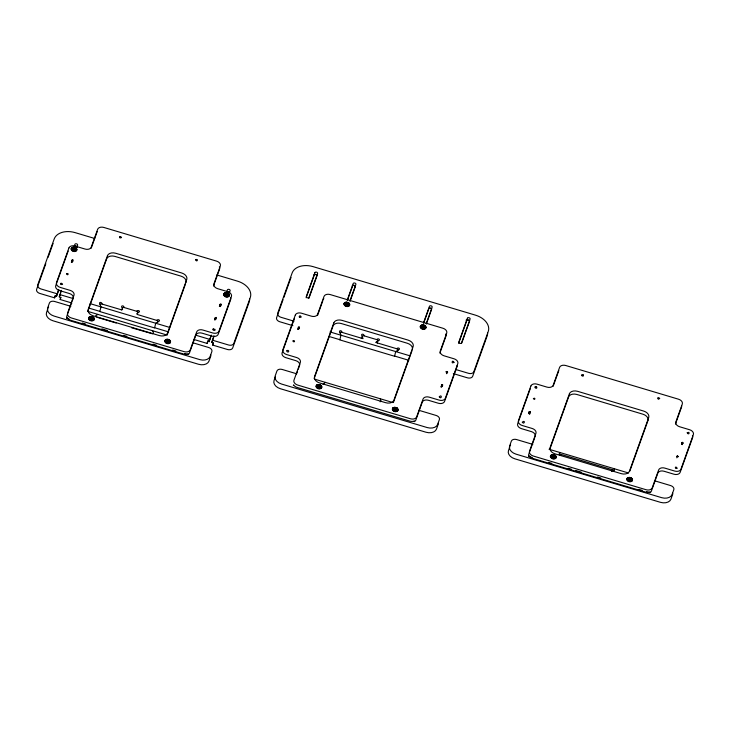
<?xml version="1.0" encoding="UTF-8"?>
<svg xmlns="http://www.w3.org/2000/svg" width="730" height="730" viewBox="0 0 730 730"><rect width="100%" height="100%" fill="white"/><g stroke="black" fill="none" stroke-linecap="round" stroke-linejoin="round"><path stroke-width="1.09" d="M395.998 409.895L396.253 409.055L395.532 408.481L394.583 408.563L394.282 409.493L394.994 410.068L394.355 409.211L394.227 409.712M72.735 249.414L74.186 248.656L74.871 250.034M92.327 319.275L91.861 318.344L90.219 318.326M168.603 342.06L168.137 341.129L166.841 340.928M227.587 295.367C227.933 293.88 224.621 293.743 225.433 295.312M316.391 386.024L316.948 385.267M347.973 304.848C348.32 303.361 345.016 303.224 345.828 304.793M421.94 327.241L422.488 326.483L423.783 326.702M439.214 396.755C442.252 393.726 441.723 399.821 439.378 397.074M453.96 362.481C451.916 358.85 451.103 364.954 453.987 362.171M522.251 422.132C525.865 419.312 524.25 425.088 522.415 422.451M554.28 457.354L553.814 456.414L552.172 456.405M677.102 468.085C675.004 464.946 674.566 469.7 676.92 468.332M45.817 263.722L36.619 289.335A4.398 3.011 13.9 0 0 39.812 293.433L54.604 297.849L55.142 295.668L56.575 296.097L58.847 289.783M56.575 296.097L58.655 289.582M60.855 283.304C65.892 284.517 58.017 285.43 61.311 283.231M71.969 303.041L60.161 299.51L60.709 297.329L59.276 296.9L61.356 290.385M73.155 249.058L73.794 249.915L74.743 249.843L75.053 248.903L74.332 248.337L73.155 249.058L74.816 249.55L74.688 250.062M73.255 248.912L73.383 248.41M74.204 248.839L74.332 248.337M71.348 262.189C74.496 255.372 72.544 265.647 71.868 260.099M71.713 262.143L72.224 260.053M74.925 249.414L75.053 248.903M72.06 262.198L72.58 260.108M69.186 319.11L67.014 318.453L67.206 317.678A5.201 3.55 13.9 0 0 70.755 320.306L183.504 353.995A5.201 3.55 13.9 0 0 188.075 353.795L187.884 354.57L184.617 353.594M90.438 318.946L90.566 318.435L92.226 318.937L92.099 319.448M90.666 318.298L91.743 317.714L92.464 318.289L90.721 318.079M92.464 318.289L92.153 319.229L91.277 319.01M91.615 318.225L91.743 317.714M119.839 236.593C124.711 237.615 117.129 238.947 120.295 236.52M166.759 341.512L168.493 341.722L168.73 341.074L167.061 340.582L166.759 341.512L167.544 341.804M166.942 341.083L167.061 340.582M167.891 341.01L168.01 340.509M168.493 341.722L167.946 340.791L166.997 340.864M168.603 341.585L168.73 341.074M194.262 339.578L207.119 343.419L207.658 341.238L209.09 341.667L211.353 335.353M209.09 341.667L211.171 335.143M214.547 319.822C217.695 313.006 215.751 323.28 215.067 317.732M214.912 319.776L215.423 317.687M213.041 329.066L215.021 329.349C215.98 331.429 211.298 330.115 213.397 328.865M215.259 319.831L215.779 317.742M219.365 306.408C222.513 299.592 220.56 309.867 219.885 304.319M219.721 306.372L220.241 304.273M220.077 306.427L220.588 304.337M220.396 306.573L220.907 304.474M249.651 298.917A17.602 12.027 13.9 0 1 249.176 302.028L232.706 347.918A4.398 3.011 13.9 0 1 227.468 349.497L212.676 345.08L213.215 342.899L211.791 342.47L213.872 335.955M225.543 295.13L225.661 294.628L227.295 295.358M225.771 294.482L226.847 293.898L227.441 294.984M226.382 295.194L225.597 294.911L225.898 293.98M226.72 294.409L226.847 293.898M286.881 350.61C289.573 349.223 289.135 353.621 286.835 351.522L287.237 350.409M299.273 316.884C299.482 313.48 303.424 318.946 299.273 316.866L299.601 317.149M297.721 329.312C300.87 322.496 298.917 332.77 298.241 327.223M298.086 329.266L298.597 327.177M298.433 329.33L298.953 327.232M293.387 385.586L293.579 384.801A5.201 3.55 13.9 0 0 297.137 387.438L409.877 421.119A5.201 3.55 13.9 0 0 414.448 420.918L414.257 421.694A5.201 3.55 13.9 0 0 415.863 420.033L422.278 402.157A5.201 3.55 13.9 0 1 428.455 400.296L438.401 403.261A5.201 3.55 13.9 0 0 444.579 401.4L457.016 366.761A5.201 3.55 13.9 0 0 457.108 365.42M317.961 386.927L318.316 385.768L319.265 385.695L319.859 386.772M318.189 386.279L318.316 385.768M319.986 386.27L319.676 387.21L318.727 387.283L318.079 386.416M319.138 386.207L319.265 385.695M319.676 387.21L318.8 386.991M345.874 304.593L346.002 304.082L347.626 304.821M346.111 303.945L347.179 303.361L347.772 304.446M346.713 304.656L345.929 304.373L346.23 303.434M347.06 303.872L347.179 303.361M397.448 351.139L397.914 349.268L397.458 348.958L375.676 342.434L379.125 340.326A1.141 0.785 13.9 0 0 379.089 339.195A1.141 0.785 13.9 0 0 377.492 339.021L376.598 339.569M393.662 408.024L394.392 407.614A2.82 1.925 13.9 0 1 397.12 408.426M394.455 409.065L394.583 408.563M395.414 408.992L395.532 408.481M395.277 409.128L395.943 409.995L395.459 408.773L394.51 408.846M396.125 409.566L396.253 409.055M422.123 327.332L422.25 326.821L422.962 327.396C425.553 327.569 421.794 325.68 422.305 327.414M422.36 326.675L423.427 326.1L424.02 327.177M422.962 327.396L422.177 327.113L422.478 326.173M423.309 326.602L423.427 326.1M423.911 327.323L424.148 326.666M440.929 386.946C444.068 380.129 442.124 390.404 441.44 384.856M441.285 386.9L441.805 384.81M441.632 386.964L442.152 384.865M446.45 373.55L446.961 371.46L445.829 371.798L447.234 372.702L447.673 372.099L446.961 371.46M446.769 373.696L447.289 371.606M452.655 361.295L453.494 361.542M528.839 413.627L529.36 411.537L530.4 412.487L528.693 412.45L529.36 411.537M535.683 386.681L536.86 387.21C537.335 390.13 532.526 386.362 536.13 386.736M529.195 413.691L529.715 411.592M529.36 413.764L529.87 411.665M529.515 413.828L530.035 411.738M529.779 414.056L530.29 411.966M532.225 457.509L528.958 456.533L529.15 455.757A5.201 3.55 13.9 0 0 532.708 458.385L645.448 492.075A5.201 3.55 13.9 0 0 650.029 491.874L649.828 492.65L646.561 491.673M552.382 457.026L552.51 456.515L554.106 457.299L552.437 456.807L552.738 455.867L553.687 455.794L554.28 456.87M552.619 456.378L552.738 455.867M553.568 456.305L553.687 455.794M583.078 374.864C578.598 373.997 584.611 378.259 583.087 374.846L583.416 375.138M611.503 471.489L611.968 469.618A1.131 0.776 13.9 0 0 612.698 470.832A1.131 0.776 13.9 0 0 614.067 470.248L614.578 468.833M628.649 479.811L628.776 479.309L630.373 480.094L630.674 479.154L629.014 478.661L628.703 479.592L629.497 479.875M628.886 479.163L629.014 478.661M629.835 479.09L629.963 478.579M630.547 479.665L630.674 479.154M657.995 398.835C662.931 399.164 655.513 395.788 658.396 399M676.856 457.856L677.376 455.766L678.416 456.706L676.701 456.679L677.376 455.766M681.665 444.442L682.185 442.353L683.225 443.302L681.519 443.265L682.185 442.353M682.021 444.506L682.541 442.407M682.34 444.643L682.86 442.553M48.107 257.316L53.089 243.446M68.155 251.084L55.726 285.722A5.201 3.55 13.9 0 0 59.495 290.558L69.441 293.533A5.201 3.55 13.9 0 1 73.21 298.369L72.215 301.161M47.906 308.699L46.519 312.559A8.806 6.013 13.9 0 0 52.907 320.753L198.514 364.261A8.806 6.013 13.9 0 0 208.981 361.095L210.705 356.276A4.398 3.011 13.9 0 0 210.651 354.689M54.604 297.849L55.37 295.705M74.141 246.448L74.898 244.34A1.405 0.958 13.9 0 1 76.568 243.838A1.405 0.958 13.9 0 1 77.59 245.152L76.832 247.251M59.276 296.9L60.782 292.693M60.161 299.51L60.937 297.365M71.111 304.218L66.795 316.254A5.201 3.55 13.9 0 0 67.014 318.453M91.213 248.218L96.871 232.45A5.201 3.55 13.9 0 1 97.473 231.501M87.782 311.482L106.662 258.876A6.935 4.736 13.9 0 1 114.902 256.394L180.958 276.132A6.935 4.736 13.9 0 1 185.986 282.583M90.794 317.787L90.493 318.727L91.204 319.302M167.124 335.143L185.602 283.651M213.507 285.987L219.566 269.105A5.201 3.55 13.9 0 0 219.347 266.897M207.119 343.419L208.269 340.207M226.656 292.018L227.404 289.91A1.405 0.958 13.9 0 1 229.083 289.409A1.405 0.958 13.9 0 1 230.105 290.723L229.348 292.821M227.559 294.473C228.225 296.344 225.67 293.086 225.725 295.221M211.791 342.47L214.054 336.156M212.676 345.08L213.443 342.936M283.058 299.665L276.606 317.659A4.398 3.011 13.9 0 0 279.8 321.757L292.903 325.671M283.824 297.548L291.033 277.446M294.528 318.207L282.099 352.846A5.201 3.55 13.9 0 0 285.868 357.691L295.814 360.656A5.201 3.55 13.9 0 1 299.583 365.502L298.251 369.216M275.42 376.68L274.042 380.54A8.806 6.013 13.9 0 0 280.42 388.734L426.037 432.242A8.806 6.013 13.9 0 0 436.494 429.076L438.228 424.249A4.398 3.011 13.9 0 0 438.301 423.071M306.135 297.758L314.311 274.973A1.405 0.958 13.9 0 1 315.98 274.471A1.405 0.958 13.9 0 1 317.002 275.785L308.827 298.561M296.407 374.353L297.484 371.342M317.587 315.351L322.87 300.623M314.155 378.605L333.035 326.009A6.935 4.736 13.9 0 1 341.275 323.518L407.331 343.255A6.935 4.736 13.9 0 1 412.359 349.707M347.243 300.13L353.183 283.568A1.405 0.958 13.9 0 1 354.862 283.058A1.405 0.958 13.9 0 1 355.884 284.371L349.935 300.933M347.407 300.368L352.617 285.877A1.405 0.958 13.9 0 1 354.196 285.348A1.405 0.958 13.9 0 1 355.337 286.562M347.9 303.935C348.73 305.651 345.546 302.594 346.184 304.83M350.108 301.171L355.309 286.68M393.497 402.266L411.976 350.774M423.491 322.916L429.441 306.354A1.405 0.958 13.9 0 1 431.111 305.843A1.405 0.958 13.9 0 1 432.133 307.157L426.192 323.719M423.665 323.153L428.866 308.662A1.405 0.958 13.9 0 1 430.545 308.151A1.405 0.958 13.9 0 1 431.567 309.465L426.366 323.956M439.88 353.119L445.939 336.229A5.201 3.55 13.9 0 0 445.729 334.03M458.641 343.328L466.817 320.543A1.405 0.958 13.9 0 1 468.496 320.041A1.405 0.958 13.9 0 1 469.518 321.355L461.716 343.091M509.85 446.778L508.463 450.638A8.806 6.013 13.9 0 0 514.851 458.823L660.467 502.331A8.806 6.013 13.9 0 0 670.925 499.174L672.659 494.347A4.398 3.011 13.9 0 0 672.722 493.17M534.825 437.38L528.739 454.325A5.201 3.55 13.9 0 0 528.958 456.533M553.158 386.298L558.824 370.521M549.726 449.561L568.606 396.956A6.935 4.736 13.9 0 1 576.846 394.465L642.911 414.202A6.935 4.736 13.9 0 1 648.048 420.252M554.106 457.299L554.408 456.369M561.425 454.516A1.122 0.766 13.9 0 1 560.074 455.055A1.122 0.766 13.9 0 1 559.326 453.896L559.837 452.472M629.844 471.078L647.939 420.653M675.451 424.066L681.51 407.185A5.201 3.55 13.9 0 0 681.528 405.533M90.584 318.599L92.044 318.663M318.107 386.581L319.411 386.508M137.797 312.823L138.061 312.084L137.249 311.436L123.352 307.293L122.202 308.16M157.835 321.957L158.1 321.218L157.288 320.561L137.076 314.42L136.82 313.489L139.147 312.002A1.141 0.785 13.9 0 0 139.101 310.87A1.141 0.785 13.9 0 0 137.514 310.697L136.619 311.245M377.027 341.613L376.762 342.352L377.574 343M377.784 341.147L378.049 340.408L377.227 339.76L363.33 335.618L362.18 336.484M397.823 350.281L397.914 349.268M74.533 250.016C75.783 248.428 72.215 249.459 73.31 248.693L74.98 249.195M97.884 314.393L95.566 315.889L96.333 317.076M156.658 320.37L157.552 319.822A1.141 0.785 13.9 0 1 159.14 320.005A1.141 0.785 13.9 0 1 159.186 321.127L155.736 323.244L154.578 327.916L99.828 311.564L100.986 306.883L99.572 303.315A1.141 0.785 13.9 0 1 100.338 302.43A1.141 0.785 13.9 0 1 101.735 303.151L102.1 304.072M325.407 382.374L323.034 384.4M396.636 348.703L397.531 348.155A1.141 0.785 13.9 0 1 399.127 348.329A1.141 0.785 13.9 0 1 399.164 349.451L395.715 351.568L394.556 356.249L339.806 339.888L340.965 335.207L339.56 331.648A1.141 0.785 13.9 0 1 340.317 330.754A1.141 0.785 13.9 0 1 341.713 331.475L342.087 332.396M166.969 341.275L168.165 341.321M552.646 456.56L553.842 456.606M72.297 247.516L72.808 247.287M225.314 292.858L224.804 293.086A2.619 1.788 13.9 0 0 224.21 294.756L224.886 295.632A2.509 1.715 13.9 0 0 227.313 296.353L228.417 296.015A2.619 1.788 13.9 0 0 229.019 294.345L228.755 293.889M224.457 293.414L225.707 293.031A2.82 1.925 13.9 0 1 226.428 293.04M345.144 302.548L345.655 302.32M421.904 325.051L421.392 325.288A2.619 1.788 13.9 0 0 420.79 326.949L421.465 327.825A2.509 1.715 13.9 0 0 423.893 328.546L425.006 328.208A2.619 1.788 13.9 0 0 425.599 326.538M421.621 325.352L421.046 325.607A2.938 2.008 13.9 0 0 420.37 327.478L421.128 328.463A2.82 1.925 13.9 0 0 423.856 329.276L425.106 328.892A2.938 2.008 13.9 0 0 425.773 327.022L424.933 325.671A2.509 1.715 13.9 0 0 422.497 324.941L421.119 325.288A2.938 2.008 13.9 0 0 420.453 327.159L421.201 328.144A2.82 1.925 13.9 0 0 423.938 328.956L425.179 328.573A2.938 2.008 13.9 0 0 425.855 326.702L425.097 325.726A2.82 1.925 13.9 0 0 422.369 324.905M317.732 384.655L317.231 384.883A2.619 1.788 13.9 0 0 316.628 386.544L317.304 387.42A2.509 1.715 13.9 0 0 319.731 388.15L320.835 387.803A2.619 1.788 13.9 0 0 321.437 386.143M393.497 407.668L394.008 407.44M397.111 410.598L395.998 410.935A2.509 1.715 13.9 0 1 393.57 410.214L392.895 409.338M552.163 454.753L551.652 454.982A2.619 1.788 13.9 0 0 551.05 456.642L551.725 457.518A2.509 1.715 13.9 0 0 554.152 458.248L555.265 457.902A2.619 1.788 13.9 0 0 555.858 456.241M628.43 477.539L627.919 477.767A2.619 1.788 13.9 0 0 627.326 479.437L627.992 480.313A2.509 1.715 13.9 0 0 630.428 481.033L631.532 480.687A2.619 1.788 13.9 0 0 632.134 479.026L631.459 478.15A2.509 1.715 13.9 0 0 629.032 477.429L627.654 477.776A2.938 2.008 13.9 0 0 626.979 479.647L627.736 480.632A2.82 1.925 13.9 0 0 630.464 481.444L631.715 481.061A2.938 2.008 13.9 0 0 632.381 479.19L631.623 478.205M73.192 247.461L71.942 247.844A2.938 2.008 13.9 0 0 71.275 249.715L72.033 250.7A2.82 1.925 13.9 0 0 74.761 251.512L76.002 251.129A2.938 2.008 13.9 0 0 76.677 249.259L75.838 247.899A2.509 1.715 13.9 0 0 73.401 247.178L72.024 247.525A2.938 2.008 13.9 0 0 71.358 249.395L72.106 250.381A2.82 1.925 13.9 0 0 74.843 251.193L76.084 250.81A2.938 2.008 13.9 0 0 76.76 248.939L76.002 247.954A2.82 1.925 13.9 0 0 73.274 247.141M225.917 292.748L224.539 293.095A2.938 2.008 13.9 0 0 223.864 294.966L224.621 295.951A2.82 1.925 13.9 0 0 227.349 296.763L228.6 296.38A2.938 2.008 13.9 0 0 229.266 294.509L228.344 293.469M346.248 302.202L344.87 302.558A2.938 2.008 13.9 0 0 344.204 304.428L344.952 305.405A2.82 1.925 13.9 0 0 347.69 306.226L348.931 305.843A2.938 2.008 13.9 0 0 349.606 303.972L348.685 302.932M345.372 302.621L346.038 302.494A2.82 1.925 13.9 0 1 347.498 302.649M166.869 339.632L165.628 340.016A2.938 2.008 13.9 0 0 164.953 341.886L165.71 342.872A2.82 1.925 13.9 0 0 168.438 343.684L169.689 343.301A2.938 2.008 13.9 0 0 170.464 341.959M318.335 384.537L316.957 384.892A2.938 2.008 13.9 0 0 316.282 386.763L317.039 387.74A2.82 1.925 13.9 0 0 319.767 388.561L321.017 388.177A2.938 2.008 13.9 0 0 321.684 386.307L320.935 385.321M394.601 407.331L393.224 407.678A2.938 2.008 13.9 0 0 392.558 409.548L393.306 410.534A2.82 1.925 13.9 0 0 396.043 411.346L397.284 410.963A2.938 2.008 13.9 0 0 397.959 409.092L397.202 408.106M552.756 454.635L551.378 454.991A2.938 2.008 13.9 0 0 550.712 456.861L551.46 457.838A2.82 1.925 13.9 0 0 554.198 458.659L555.439 458.267A2.938 2.008 13.9 0 0 556.114 456.405L555.357 455.42M551.88 455.046L552.546 454.918M131.692 327.825L152.543 333.82L153.537 333.209L152.634 330.754M225.825 294.263L227.495 294.765M346.166 303.726L347.827 304.227M422.415 326.465L424.075 326.958M395.067 409.785L396.016 409.703M552.674 456.159L554.335 456.651M628.941 478.944L630.601 479.446M380.065 401.801L381.06 401.19L380.157 398.735M361.149 338.099L362.226 338.008L362.491 337.269M100.12 304.711L100.384 303.972L101.47 303.89L121.554 309.839L122.549 309.228L121.645 306.773A1.141 0.785 13.9 0 1 122.412 305.888A1.141 0.785 13.9 0 1 123.808 306.6L124.173 307.531M94.736 238.491L75.126 232.633A17.602 12.027 13.9 0 0 54.203 238.947L37.732 284.846A4.398 3.011 13.9 0 0 40.926 288.934L57.15 293.788M216.81 274.964L237.515 281.15A17.602 12.027 13.9 0 1 250.28 297.539L233.81 343.428A4.398 3.011 13.9 0 1 228.581 345.007L212.357 340.162M294.007 321.182L280.904 317.267A4.398 3.011 13.9 0 1 277.719 313.17L292.146 272.956A17.602 12.027 13.9 0 1 313.07 266.632L475.458 315.15A17.602 12.027 13.9 0 1 488.233 331.539L473.797 371.752A4.398 3.011 13.9 0 1 468.569 373.331L455.52 369.435M330.051 331.949L409.849 355.793M328.938 336.439L339.861 339.705M394.601 356.058L408.736 360.282M453.321 373.605L467.455 377.83A4.398 3.011 13.9 0 0 472.684 376.242L487.12 336.028A17.602 12.027 13.9 0 0 487.603 332.926M59.842 294.591L72.836 298.47M90.155 303.653L169.752 327.432M195.64 335.161L209.665 339.359M89.142 308.17L99.873 311.372M154.623 327.733L168.548 331.894M70.856 306.317L54.641 301.472A4.398 3.011 13.9 0 0 49.403 303.05L47.678 307.877A8.806 6.013 13.9 0 0 54.056 316.072L199.673 359.58A8.806 6.013 13.9 0 0 210.14 356.423L211.864 351.595A4.398 3.011 13.9 0 0 208.671 347.498L192.51 342.671M88.157 311.491L166.641 334.942M296.216 373.651L282.154 369.453A4.398 3.011 13.9 0 0 276.925 371.032L275.201 375.859A8.806 6.013 13.9 0 0 281.579 384.053L427.196 427.561A8.806 6.013 13.9 0 0 437.653 424.395L439.387 419.577A4.398 3.011 13.9 0 0 436.193 415.479L418.956 410.324M314.594 379.144L393.087 402.595M532.8 444.397L516.585 439.551A4.398 3.011 13.9 0 0 511.356 441.13L509.622 445.957A8.806 6.013 13.9 0 0 516.01 454.151L661.626 497.659A8.806 6.013 13.9 0 0 672.084 494.493L673.817 489.675A4.398 3.011 13.9 0 0 670.624 485.578L654.454 480.742M549.024 449.242L628.594 473.013M559.326 453.896L614.067 470.248M97.373 317.386L116.216 323.025M82.253 323.016L85.519 323.992M101.862 328.865L107.301 330.498M123.635 335.371L126.901 336.348M153.035 344.159L156.302 345.135M172.636 350.017L175.903 350.993M548.558 462.391L551.825 463.368M568.159 468.249L571.426 469.226M575.788 470.522L581.226 472.155M597.56 477.028L600.827 478.004M638.942 489.392L642.208 490.368M319.913 386.562L318.243 386.06L318.727 387.283M393.141 409.457L392.658 408.827L393.214 408.061A2.938 2.008 13.9 0 0 392.475 409.868L393.233 410.853A2.82 1.925 13.9 0 0 395.961 411.665L397.202 411.282A2.938 2.008 13.9 0 0 397.877 409.411L397.038 408.052M555.192 455.365L556.032 456.724A2.938 2.008 13.9 0 1 555.366 458.586L554.116 458.978A2.82 1.925 13.9 0 1 551.387 458.157L550.63 457.181M555.74 456.204L555.284 455.739A2.82 1.925 13.9 0 0 554.654 455.456M425.024 326.045L425.48 326.511M320.762 385.267L321.611 386.626A2.938 2.008 13.9 0 1 320.935 388.497L319.694 388.88A2.82 1.925 13.9 0 1 316.957 388.059L316.209 387.082A2.938 2.008 13.9 0 1 316.875 385.212L318.125 384.829A2.82 1.925 13.9 0 1 319.576 384.984M321.31 386.106L320.853 385.641A2.82 1.925 13.9 0 0 320.26 385.257M169.606 340.445L170.355 341.43M75.92 248.273L76.385 248.738M93.869 317.805L93.248 317.285A2.509 1.715 13.9 0 0 90.812 316.555L89.708 316.902A2.619 1.788 13.9 0 0 89.106 318.563L89.781 319.439A2.509 1.715 13.9 0 0 92.208 320.169L93.321 319.822A2.619 1.788 13.9 0 0 93.915 318.161M93.331 317.659L94.088 318.645A2.938 2.008 13.9 0 1 93.413 320.516L92.172 320.899A2.82 1.925 13.9 0 1 89.443 320.087L88.686 319.101A2.938 2.008 13.9 0 1 89.352 317.231L90.602 316.847A2.82 1.925 13.9 0 1 92.737 317.276M632.007 478.989L632.299 479.51A2.938 2.008 13.9 0 1 631.633 481.38L630.382 481.764A2.82 1.925 13.9 0 1 627.654 480.951L626.897 479.966A2.938 2.008 13.9 0 1 627.572 478.095L628.813 477.712A2.82 1.925 13.9 0 1 629.543 477.721M349.095 303.351L349.351 303.808A2.619 1.788 13.9 0 1 348.757 305.469L347.644 305.815A2.509 1.715 13.9 0 1 345.217 305.085L344.542 304.209M223.791 295.285L224.539 296.271A2.82 1.925 13.9 0 0 227.276 297.083L228.517 296.699A2.938 2.008 13.9 0 0 229.193 294.829L228.435 293.843A2.82 1.925 13.9 0 0 227.158 293.186M71.695 249.185L72.37 250.062A2.509 1.715 13.9 0 0 74.798 250.782L75.911 250.445A2.619 1.788 13.9 0 0 76.504 248.775M93.65 317.705L94.17 318.326A2.938 2.008 13.9 0 1 93.495 320.196L92.254 320.579A2.82 1.925 13.9 0 1 89.516 319.767L88.768 318.782A2.938 2.008 13.9 0 1 89.434 316.911L90.684 316.528A2.82 1.925 13.9 0 1 93.413 317.34M630.565 479.829L628.786 479.008L628.393 480.121M364.16 335.855L363.796 334.924A1.141 0.785 13.9 0 0 362.39 334.212A1.141 0.785 13.9 0 0 361.633 335.097L363.047 338.665L341.448 332.214L340.372 332.296L340.107 333.035M48.253 307.731A4.398 3.011 13.9 0 1 48.654 307.038M535.163 436.449A5.201 3.55 13.9 0 0 531.385 431.613L521.439 428.638A5.201 3.55 13.9 0 1 517.67 423.801L530.099 389.163A5.201 3.55 13.9 0 1 530.4 388.579M692.432 435.637A5.201 3.55 13.9 0 1 692.587 437.708L680.159 472.346A5.201 3.55 13.9 0 1 673.982 474.217L664.026 471.242A5.201 3.55 13.9 0 0 657.849 473.113L651.434 490.989A5.201 3.55 13.9 0 1 649.828 492.65M510.197 445.811A4.398 3.011 13.9 0 1 510.598 445.118M628.858 477.493A2.82 1.925 13.9 0 1 631.587 478.314M630.273 477.867A2.82 1.925 13.9 0 1 631.55 478.524M552.592 454.708A2.82 1.925 13.9 0 1 555.32 455.52M552.51 455.027A2.82 1.925 13.9 0 1 553.97 455.182M550.475 457.126A2.938 2.008 13.9 0 1 551.141 455.255M552.729 454.735A2.509 1.715 13.9 0 1 555.156 455.456M346.084 302.275A2.82 1.925 13.9 0 1 348.812 303.096M348.183 302.923A2.82 1.925 13.9 0 1 348.776 303.306L349.524 304.291A2.938 2.008 13.9 0 1 348.858 306.162L347.608 306.545A2.82 1.925 13.9 0 1 344.879 305.733L344.122 304.748A2.938 2.008 13.9 0 1 344.797 302.877M344.405 304.173A2.619 1.788 13.9 0 1 344.998 302.503M346.221 302.302A2.509 1.715 13.9 0 1 348.648 303.023M318.161 384.61A2.82 1.925 13.9 0 1 320.899 385.422M318.298 384.637A2.509 1.715 13.9 0 1 320.735 385.358M323.244 299.574A5.201 3.55 13.9 0 1 323.846 298.625M423.71 325.489A2.82 1.925 13.9 0 1 424.979 326.146M394.437 407.395A2.82 1.925 13.9 0 1 397.166 408.216M397.704 408.928A2.619 1.788 13.9 0 1 397.111 410.598M392.758 409.293A2.619 1.788 13.9 0 1 393.351 407.632M394.574 407.422A2.509 1.715 13.9 0 1 397.001 408.152M122.512 308.945A1.159 0.794 13.9 0 1 121.162 309.766M225.78 292.712A2.82 1.925 13.9 0 1 228.517 293.524M223.626 295.239A2.938 2.008 13.9 0 1 224.302 293.369M225.88 292.839A2.509 1.715 13.9 0 1 228.317 293.57M166.832 339.733A2.82 1.925 13.9 0 1 168.292 339.897M168.977 340.171A2.82 1.925 13.9 0 1 169.561 340.554M230.488 297.557A5.201 3.55 13.9 0 1 230.643 299.638L218.206 334.276A5.201 3.55 13.9 0 1 212.029 336.138L202.082 333.163A5.201 3.55 13.9 0 0 195.905 335.034L189.49 352.909A5.201 3.55 13.9 0 1 187.884 354.57M73.155 247.561A2.82 1.925 13.9 0 1 75.883 248.382M71.558 249.14A2.619 1.788 13.9 0 1 72.151 247.479M466.023 320.178A3.86 2.637 13.9 0 1 466.516 320.096M467.036 320.059A3.86 2.637 13.9 0 1 469.645 320.707M429.085 308.17A3.86 2.637 13.9 0 1 431.695 308.817M352.307 285.421A3.86 2.637 13.9 0 1 354.953 285.804M314.01 274.526A3.86 2.637 13.9 0 1 317.13 275.137M75.619 246.266A3.86 2.637 13.9 0 1 77.152 246.804M74.551 246.329A1.405 0.958 13.9 0 1 77.042 247.078M227.459 291.699A1.405 0.958 13.9 0 1 229.448 292.392M66.631 273.86C67.899 276.615 69.35 272.29 66.631 273.86M195.585 259.807C197.118 263.165 198.843 257.882 195.585 259.807M293.004 340.983C294.281 343.748 295.732 339.413 293.004 340.983M533.393 398.525C534.661 401.29 536.112 396.956 533.393 398.525M687.24 432.744C688.828 436.212 690.644 430.773 687.24 432.744M68.93 247.945L56.502 282.583A5.201 3.55 13.9 0 0 60.271 287.428L70.217 290.394A5.201 3.55 13.9 0 1 73.986 295.239L67.571 313.115A5.201 3.55 13.9 0 0 71.339 317.952L184.088 351.641A5.201 3.55 13.9 0 0 190.265 349.77L196.68 331.894A5.201 3.55 13.9 0 1 202.858 330.033L212.804 332.999A5.201 3.55 13.9 0 0 218.982 331.137L231.419 296.499A5.201 3.55 13.9 0 0 227.65 291.653L217.695 288.688A5.201 3.55 13.9 0 1 213.927 283.842L220.341 265.966A5.201 3.55 13.9 0 0 216.573 261.13L103.824 227.441A5.201 3.55 13.9 0 0 97.647 229.311L91.232 247.187A5.201 3.55 13.9 0 1 85.054 249.049L75.108 246.083A5.201 3.55 13.9 0 0 68.93 247.945M107.438 255.737L88.193 309.374A6.935 4.736 13.9 0 0 93.221 315.825L159.277 335.563A6.935 4.736 13.9 0 0 167.517 333.081L186.761 279.444A6.935 4.736 13.9 0 0 181.733 272.993L115.678 253.255A6.935 4.736 13.9 0 0 107.438 255.737M295.303 315.068L282.875 349.716A5.201 3.55 13.9 0 0 286.644 354.552L296.59 357.527A5.201 3.55 13.9 0 1 300.358 362.363L293.944 380.239A5.201 3.55 13.9 0 0 297.712 385.075L410.461 418.764A5.201 3.55 13.9 0 0 416.638 416.903L423.053 399.018A5.201 3.55 13.9 0 1 429.231 397.156L439.186 400.131A5.201 3.55 13.9 0 0 445.355 398.261L457.792 363.622A5.201 3.55 13.9 0 0 454.024 358.786L444.068 355.811A5.201 3.55 13.9 0 1 440.299 350.975L446.714 333.09A5.201 3.55 13.9 0 0 442.946 328.254L330.197 294.564A5.201 3.55 13.9 0 0 324.02 296.435L317.605 314.311A5.201 3.55 13.9 0 1 311.427 316.181L301.481 313.207A5.201 3.55 13.9 0 0 295.303 315.068M314.876 272.664L306.335 296.48A1.405 0.958 13.9 0 0 307.357 297.794A1.405 0.958 13.9 0 0 309.027 297.283L317.577 273.476A1.405 0.958 13.9 0 0 316.555 272.162A1.405 0.958 13.9 0 0 314.876 272.664M333.811 322.87L314.566 376.498A6.935 4.736 13.9 0 0 319.594 382.949L385.65 402.695A6.935 4.736 13.9 0 0 393.89 400.204L413.134 346.567A6.935 4.736 13.9 0 0 408.106 340.116L342.051 320.379A6.935 4.736 13.9 0 0 333.811 322.87M467.392 318.234L458.841 342.051A1.405 0.958 13.9 0 0 459.863 343.365A1.405 0.958 13.9 0 0 461.543 342.854L470.083 319.046A1.405 0.958 13.9 0 0 469.061 317.732A1.405 0.958 13.9 0 0 467.392 318.234M530.874 386.024L518.446 420.662A5.201 3.55 13.9 0 0 522.215 425.499L532.161 428.474A5.201 3.55 13.9 0 1 535.939 433.31L529.515 451.195A5.201 3.55 13.9 0 0 533.292 456.031L646.032 489.72A5.201 3.55 13.9 0 0 652.209 487.85L658.633 469.974A5.201 3.55 13.9 0 1 664.802 468.103L674.757 471.078A5.201 3.55 13.9 0 0 680.935 469.217L693.363 434.569A5.201 3.55 13.9 0 0 689.595 429.733L679.648 426.758A5.201 3.55 13.9 0 1 675.87 421.922L682.294 404.046A5.201 3.55 13.9 0 0 678.517 399.21L565.777 365.52A5.201 3.55 13.9 0 0 559.6 367.382L553.176 385.267A5.201 3.55 13.9 0 1 547.007 387.128L537.052 384.153A5.201 3.55 13.9 0 0 530.874 386.024M569.391 393.817L550.137 447.454A6.935 4.736 13.9 0 0 555.165 453.905L621.221 473.642A6.935 4.736 13.9 0 0 629.461 471.151L648.714 417.524A6.935 4.736 13.9 0 0 643.687 411.072L577.622 391.326A6.935 4.736 13.9 0 0 569.391 393.817M166.276 339.441L165.701 339.696A2.938 2.008 13.9 0 0 165.035 341.567L165.783 342.552A2.82 1.925 13.9 0 0 168.52 343.365L169.761 342.981A2.938 2.008 13.9 0 0 170.437 341.111L169.679 340.125A2.82 1.925 13.9 0 0 166.951 339.313L166.276 339.441M166.486 339.459L165.975 339.687A2.619 1.788 13.9 0 0 165.372 341.357L166.048 342.233A2.509 1.715 13.9 0 0 168.475 342.954L169.588 342.616A2.619 1.788 13.9 0 0 170.181 340.946L169.515 340.07A2.509 1.715 13.9 0 0 167.079 339.35L166.486 339.459"/></g></svg>
